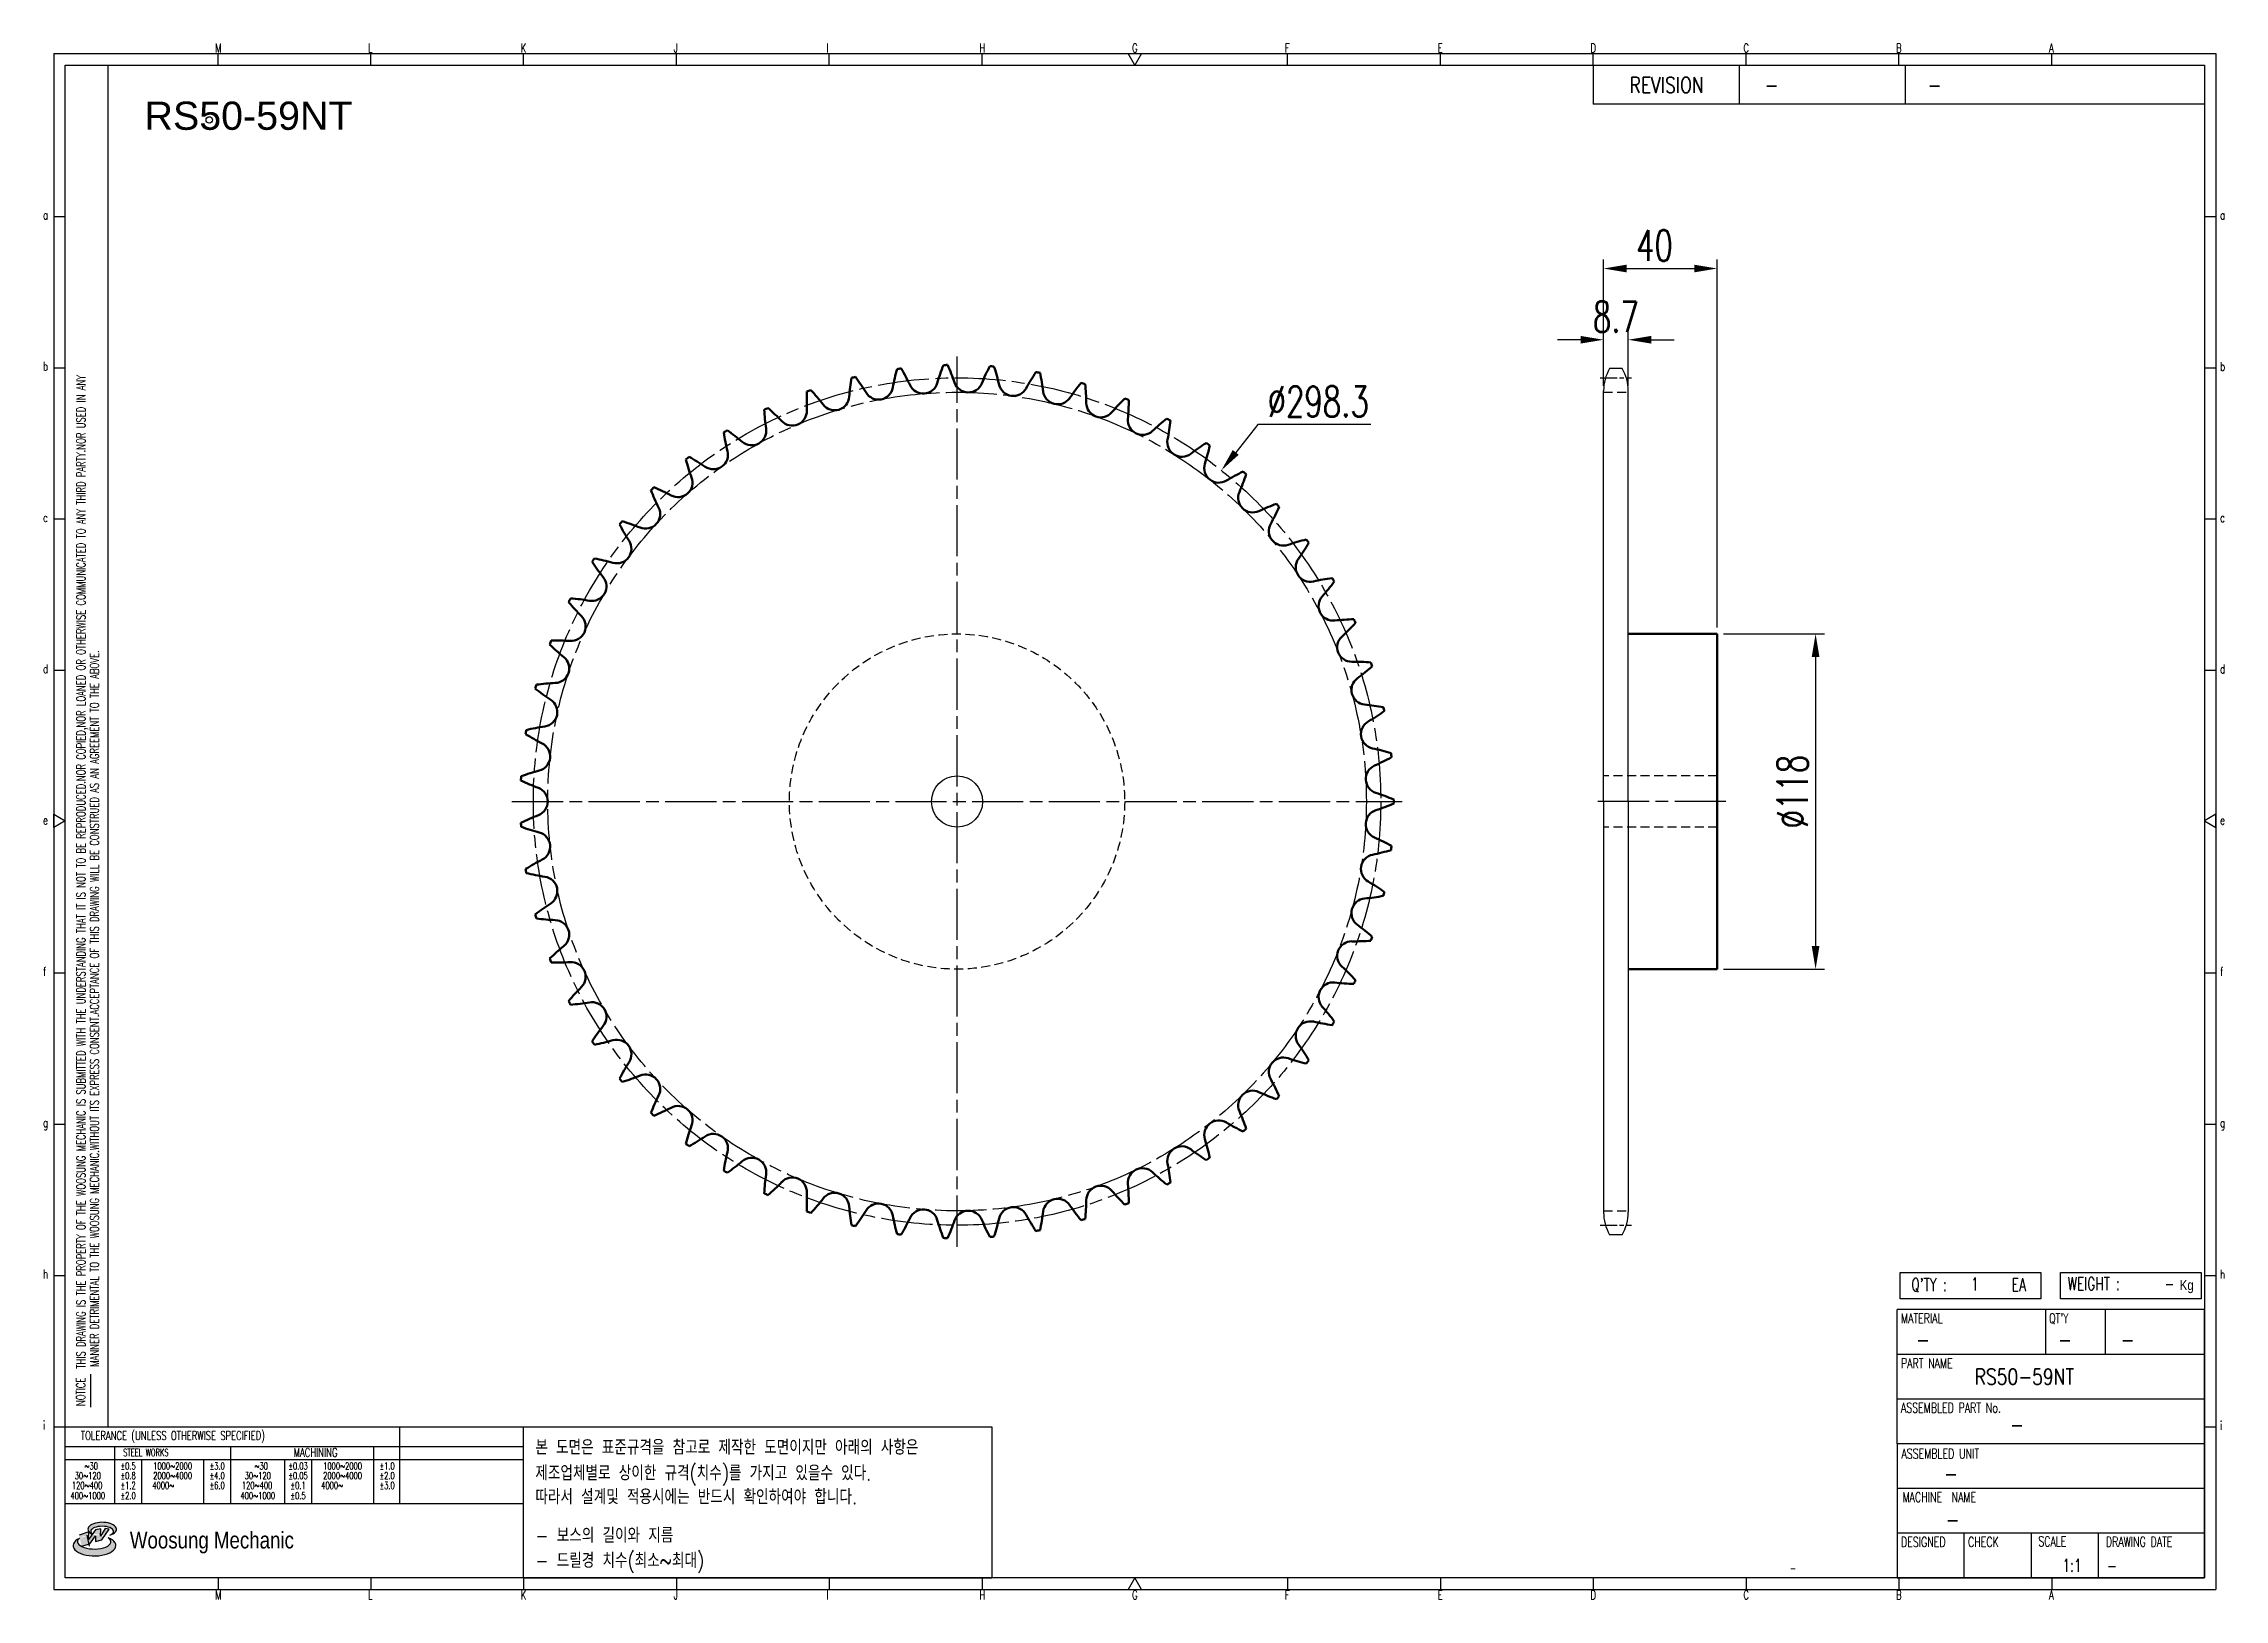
# Model space of a CAD drawing. Header units: millimetres. Extents: x 8306 to 9073, y 4748 to 5296.
import ezdxf
from ezdxf.enums import TextEntityAlignment as Align

# ---------------------------------------------------------------- set-up
doc = ezdxf.new("R2010")
doc.units = ezdxf.units.MM
for name, pattern in [('AM_ISO08W050', [18, 12, -1.5, 3, -1.5]), ('AM_ISO08W050x2', [9, 6, -0.75, 1.5, -0.75]), ('HIDDEN', [9.525, 6.35, -3.175])]:
    doc.linetypes.add(name, pattern=pattern)
for name, color, linetype, lineweight in [('20', 7, 'Continuous', 50), ('22', 30, 'AM_ISO08W050', 25), ('23', 40, 'AM_ISO08W050', 25), ('VIS', 7, 'Continuous', 50)]:
    doc.layers.add(name, color=color, linetype=linetype, lineweight=lineweight)
for name, color, linetype in [('HL', 2, 'HIDDEN'), ('S-DIM', 7, 'Continuous'), ('TITLE', 7, 'Continuous'), ('도면레이아웃', 7, 'Continuous')]:
    doc.layers.add(name, color=color, linetype=linetype)
doc.styles.add('HAN', font='ROMANS.shx', dxfattribs={"width": 0.7, "bigfont": 'whgtxt.shx'})
doc.styles.add('HKD_ST2', font='romans.shx', dxfattribs={"width": 0.7, "height": 4, "bigfont": '@extfont2.shx'})
doc.styles.add('HSG', font='SIMPLEX.shx', dxfattribs={"width": 0.7, "bigfont": 'HSG.shx'})
doc.styles.add('ROMANS', font='romans.shx', dxfattribs={"width": 0.7, "bigfont": 'whgtxt.shx'})
doc.styles.add('SLDTEXTSTYLE4', font='arial.ttf', dxfattribs={"width": 0.8})
doc.styles.get("Standard").update_dxf_attribs({"font": 'arial.ttf'})
doc.dimstyles.new('APP23', dxfattribs={"dimscale": 4.5, "dimtxt": 2.4, "dimasz": 1.8, "dimexe": 0.7, "dimexo": 0.5, "dimgap": 0.6, "dimtad": 1, "dimtoh": 1, "dimdec": 1, "dimrnd": 0.01, "dimzin": 9, "dimdsep": 46, "dimtxsty": 'HSG', "dimcen": 0, "dimclrd": 1, "dimclre": 1, "dimclrt": 256, "dimazin": 2, "dimtp": 1, "dimtm": 1, "dimtfac": 0.5, "dimtdec": 1, "dimtix": 1, "dimtofl": 0, "dimtmove": 0, "dimatfit": 3, "dimfxl": 0, "dimtvp": 1, "dimtolj": 2, "dimlwd": -1, "dimlwe": -1, "dimarcsym": 0})

# ---------------------------------------------------------------- blocks, each defined once
blk = doc.blocks.new('SUYWSHJH')
at = {"layer": '도면레이아웃'}
h = blk.add_hatch(color=10, dxfattribs=at)
h.paths.add_polyline_path([(1.544, 35.177), (1.554, 34.966), (1.779, 35.034), (2.054, 35.422), (1.908, 35.446), (1.728, 35.167), (1.741, 35.439), (1.547, 35.405), (1.292, 35.041), (1.295, 35.33), (0.943, 35.208), (1.03, 34.8), (1.336, 34.885)])
edge = h.paths.add_edge_path()
edge.add_ellipse((1.795, 35.421), major_axis=(-0.53, 0), ratio=0.487785, start_angle=122.36065, end_angle=403.39574)
edge.add_line((1.411, 35.244), (1.419, 35.261))
edge.add_ellipse((1.798, 35.344), major_axis=(-0.423, 0), ratio=0.444396, start_angle=131.58977, end_angle=386.19408, ccw=False)
edge = h.paths.add_edge_path()
edge.add_ellipse((1.512, 34.815), major_axis=(-0.793, 0), ratio=0.480113, start_angle=314.67633, end_angle=590.85213)
edge.add_ellipse((1.501, 34.958), major_axis=(-0.62, 0), ratio=0.43311, start_angle=331.7024, end_angle=574.42495, ccw=False)
for p, q in [((0, 90.118), (80.15, 90.118)), ((0, 90.118), (0, 33.191)), ((6.089, 89.693), (6.089, 90.118)), ((11.753, 89.693), (11.753, 90.118)), ((17.418, 89.693), (17.418, 90.118)), ((23.082, 89.693), (23.082, 90.118)), ((28.746, 89.693), (28.746, 90.118)), ((34.411, 89.693), (34.411, 90.118)), ((45.739, 89.693), (45.739, 90.118)), ((51.404, 89.693), (51.404, 90.118)), ((57.068, 89.693), (57.068, 90.118)), ((62.732, 89.693), (62.732, 90.118)), ((68.397, 89.693), (68.397, 90.118)), ((74.061, 89.693), (74.061, 90.118)), ((80.15, 90.118), (80.15, 33.191)), ((0, 84.085), (0.425, 84.085)), ((79.725, 84.085), (80.15, 84.085)), ((0, 78.478), (0.425, 78.478)), ((79.725, 78.478), (80.15, 78.478)), ((0, 72.87), (0.425, 72.87)), ((79.725, 72.87), (80.15, 72.87)), ((0, 67.262), (0.425, 67.262)), ((79.725, 67.262), (80.15, 67.262)), ((0, 56.047), (0.425, 56.047)), ((79.725, 56.047), (80.15, 56.047)), ((0, 50.439), (0.425, 50.439)), ((79.725, 50.439), (80.15, 50.439)), ((0, 44.832), (0.425, 44.832)), ((79.725, 44.832), (80.15, 44.832)), ((1.377, 39.947), (1.377, 41.174)), ((0, 39.224), (0.425, 39.224)), ((79.725, 39.224), (80.15, 39.224)), ((0, 33.191), (80.15, 33.191)), ((6.089, 33.616), (6.089, 33.191)), ((11.753, 33.616), (11.753, 33.191)), ((17.418, 33.616), (17.418, 33.191)), ((23.082, 33.616), (23.082, 33.191)), ((28.746, 33.616), (28.746, 33.191)), ((34.411, 33.616), (34.411, 33.191)), ((45.739, 33.616), (45.739, 33.191)), ((51.404, 33.616), (51.404, 33.191)), ((57.068, 33.616), (57.068, 33.191)), ((62.732, 33.616), (62.732, 33.191)), ((68.397, 33.616), (68.397, 33.191)), ((74.061, 33.616), (74.061, 33.191))]:
    blk.add_line(p, q)
at = {"color": 2}
for p, q in [((2.017, 39.224), (2.017, 89.693)), ((0.425, 39.224), (17.418, 39.224)), ((12.816, 39.224), (12.816, 36.382)), ((17.418, 33.616), (17.418, 39.224)), ((0.425, 38.487), (17.418, 38.487)), ((0.425, 38.012), (17.418, 38.012)), ((2.257, 38.487), (2.257, 36.382)), ((3.257, 38.012), (3.257, 36.382)), ((5.557, 38.012), (5.557, 36.382)), ((6.557, 38.5), (6.557, 36.382)), ((8.557, 38.012), (8.557, 36.382)), ((9.557, 38.026), (9.557, 36.382)), ((11.857, 38.487), (11.857, 36.382)), ((0.425, 36.382), (17.418, 36.382))]:
    blk.add_line(p, q, dxfattribs=at)
at = {"color": 6, "ltscale": 0.5}
for p, q in [((57.068, 89.693), (57.068, 88.246)), ((62.47, 89.693), (62.47, 88.246)), ((68.635, 89.693), (68.635, 88.246)), ((79.725, 88.246), (57.068, 88.246)), ((68.336, 38.59), (68.336, 43.563)), ((79.725, 43.563), (68.336, 43.563)), ((73.827, 43.563), (73.827, 41.905)), ((76.037, 43.563), (76.037, 41.905)), ((79.725, 38.59), (79.725, 43.563)), ((79.725, 41.905), (68.336, 41.905)), ((79.725, 40.248), (68.336, 40.248)), ((68.336, 38.59), (68.336, 33.616)), ((79.725, 38.59), (68.336, 38.59)), ((79.725, 33.616), (79.725, 38.59)), ((79.725, 36.932), (68.336, 36.932)), ((79.725, 35.274), (68.336, 35.274)), ((70.822, 33.616), (70.822, 35.274)), ((73.309, 33.616), (73.309, 35.274)), ((75.796, 33.616), (75.796, 35.274)), ((68.336, 33.616), (79.725, 33.616))]:
    blk.add_line(p, q, dxfattribs=at)
for points in [[(40.075, 89.693), (39.83, 90.118), (40.32, 90.118)], [(0.425, 89.693), (79.725, 89.693), (79.725, 33.616), (0.425, 33.616)], [(0.425, 61.679), (0, 61.433), (0, 61.924)], [(79.725, 61.679), (80.15, 61.433), (80.15, 61.924)], [(40.075, 33.616), (39.83, 33.191), (40.32, 33.191)]]:
    blk.add_lwpolyline(points, close=True)
at = {"layer": 'TITLE', "color": 20}
for p, q in [((68.449, 43.961), (68.449, 44.936)), ((68.449, 44.936), (73.654, 44.936)), ((73.654, 44.936), (73.654, 43.961)), ((74.39, 43.961), (74.39, 44.936)), ((74.39, 44.936), (79.595, 44.936)), ((79.595, 44.936), (79.595, 43.961)), ((73.654, 43.961), (68.449, 43.961)), ((79.595, 43.961), (74.39, 43.961))]:
    blk.add_line(p, q, dxfattribs=at)
at = {"layer": '도면레이아웃'}
for p, q in [((1.295, 35.33), (0.943, 35.208)), ((1.03, 34.8), (1.336, 34.885)), ((1.224, 35.208), (1.311, 34.8)), ((1.224, 35.208), (1.224, 35.208)), ((1.547, 35.405), (1.292, 35.041)), ((1.292, 35.041), (1.295, 35.33)), ((1.336, 34.885), (1.544, 35.177)), ((1.419, 35.261), (1.411, 35.244)), ((1.544, 35.177), (1.554, 34.966)), ((1.741, 35.439), (1.547, 35.405)), ((1.554, 34.966), (1.779, 35.034)), ((1.908, 35.446), (1.728, 35.167)), ((1.728, 35.167), (1.741, 35.439)), ((1.779, 35.034), (2.054, 35.422)), ((2.054, 35.422), (1.908, 35.446))]:
    blk.add_line(p, q, dxfattribs=at)
for centre, major_axis, ratio, start_param, end_param in [((1.795, 35.421), (-0.53, 0), 0.487785, 2.135596, 7.040584), ((1.512, 34.815), (-0.793, 0), 0.480113, 5.492138, 10.312315), ((1.501, 34.958), (-0.62, 0), 0.43311, 5.789299, 10.025607), ((1.798, 35.344), (-0.423, 0), 0.444396, 2.296675, 6.740358)]:
    blk.add_ellipse(centre, major_axis=major_axis, ratio=ratio, start_param=start_param, end_param=end_param, dxfattribs=at)
at = {"color": 4, "style": 'HKD_ST2', "width": 0.7}
for s, p in [('M', (5.988, 90.164)), ('L', (11.652, 90.164)), ('K', (17.316, 90.164)), ('J', (22.981, 90.164)), ('I', (28.645, 90.164)), ('H', (34.309, 90.164)), ('G', (39.974, 90.164)), ('F', (45.638, 90.164)), ('E', (51.302, 90.164)), ('D', (56.967, 90.164)), ('C', (62.631, 90.164)), ('B', (68.295, 90.164)), ('A', (73.96, 90.164)), ('a', (-0.395, 83.976)), ('a', (80.305, 83.97)), ('b', (-0.395, 78.368)), ('b', (80.305, 78.362)), ('c', (-0.395, 72.76)), ('c', (80.305, 72.754)), ('d', (-0.395, 67.153)), ('d', (80.305, 67.147)), ('e', (-0.395, 61.545)), ('e', (80.305, 61.539)), ('f', (-0.395, 55.937)), ('f', (80.305, 55.931)), ('g', (-0.395, 50.33)), ('g', (80.305, 50.324)), ('h', (-0.395, 44.722)), ('h', (80.305, 44.716)), ('i', (-0.395, 39.114)), ('i', (80.305, 39.108)), ('M', (5.988, 32.824)), ('L', (11.652, 32.824)), ('K', (17.316, 32.824)), ('J', (22.981, 32.824)), ('I', (28.645, 32.824)), ('H', (34.309, 32.824)), ('G', (39.974, 32.824)), ('F', (45.638, 32.824)), ('E', (51.302, 32.824)), ('D', (56.967, 32.824)), ('C', (62.631, 32.824)), ('B', (68.295, 32.824)), ('A', (73.96, 32.824))]:
    blk.add_text(s, height=0.326, dxfattribs=at).set_placement(p)
for s, height, style, width, p in [('REVISION', 0.5806, 'HAN', 0.8, (58.415, 88.664)), ('-', 0.581, 'HAN', 0.8, (63.426, 88.664)), ('-', 0.581, 'HAN', 0.8, (69.468, 88.664)), ("Q'TY : ", 0.4746, 'HKD_ST2', 0.7, (68.857, 44.253)), ('1', 0.475, 'HKD_ST2', 0.7, (71.071, 44.275)), ('EA', 0.4746, 'HKD_ST2', 0.7, (72.578, 44.253)), ('WEIGHT : ', 0.4746, 'HKD_ST2', 0.7, (74.65, 44.286)), ('-', 0.581, 'HAN', 0.8, (69.029, 42.157)), ('-', 0.581, 'HAN', 0.8, (74.289, 42.157)), ('-', 0.581, 'HAN', 0.8, (76.623, 42.157)), ('-', 0.581, 'HAN', 0.8, (72.515, 39.013)), ('-', 0.581, 'HAN', 0.8, (70.067, 37.189)), ('-', 0.581, 'HAN', 0.8, (70.126, 35.48)), ('1:1', 0.4746, 'HKD_ST2', 0.7, (74.458, 33.848)), ('-', 0.475, 'HKD_ST2', 0.7, (76.112, 33.837))]:
    blk.add_text(s, height=height, dxfattribs=dict(style=style, width=width)).set_placement(p)
at = {"color": 6, "style": 'HKD_ST2', "width": 0.7}
for s, p in [(' THIS DRAWING IS THE PROPERTY OF THE WOOSUNG MECHANIC IS SUBMITTED WITH THE UNDERSTANDING THAT IT IS NOT TO BE REPRODUCED.NOR COPIED,NOR LOANED OR OTHERWISE COMMUNICATED TO ANY THIRD PARTY.NOR USED IN ANY', (1.173, 41.217)), ('MANNER DETRIMENTAL TO THE WOOSUNG MECHANIC.WITHOUT ITS EXPRESS CONSENT.ACCEPTANCE OF THIS DRAWING WILL BE CONSTRUED AS AN AGREEMENT TO THE ABOVE.', (1.672, 41.447))]:
    blk.add_text(s, height=0.326266, rotation=90, dxfattribs=at).set_placement(p)
at = {"style": 'HKD_ST2', "width": 0.7}
blk.add_text('-', height=0.475, dxfattribs=at).set_placement((78.613, 44.286), align=Align.RIGHT)
at = {"color": 4, "style": 'HKD_ST2', "width": 0.7}
for s, height, p in [('MATERIAL', 0.3651, (68.474, 43.425)), ("QT'Y", 0.3651, (73.965, 43.425)), ('PART NAME', 0.3651, (68.474, 41.756)), ('ASSEMBLED PART No.', 0.36511, (68.474, 40.109)), ('ASSEMBLED UNIT', 0.36511, (68.49, 38.408)), ('MACHINE  NAME', 0.36511, (68.532, 36.794)), ('DESIGNED', 0.3651, (68.474, 35.136)), ('CHECK', 0.3651, (70.961, 35.136)), ('SCALE', 0.3651, (73.566, 35.153)), ('DRAWING DATE', 0.36511, (76.071, 35.141))]:
    blk.add_text(s, height=height, dxfattribs=at).set_placement(p, align=Align.TOP_LEFT)
at = {"style": 'HKD_ST2', "width": 0.7}
blk.add_text('NOTICE', height=0.3263, rotation=90, dxfattribs=at).set_placement((1.163, 39.988))
for s, height, style, width, p in [('TOLERANCE (UNLESS OTHERWISE SPECIFIED)', 0.32627, 'HKD_ST2', 0.7, (4.417, 38.896)), ('-', 0.326, 'ROMANS', 0.65, (64.469, 33.975))]:
    blk.add_text(s, height=height, dxfattribs=dict(style=style, width=width)).set_placement(p, align=Align.MIDDLE_CENTER)
at = {"color": 4, "style": 'HKD_ST2', "width": 0.7}
for s, height, p in [('STEEL WORKS', 0.26101, (3.416, 38.268)), ('MACHINING', 0.3263, (9.707, 38.27)), ('%%P0.5', 0.261, (2.757, 37.762)), ('%%P0.8', 0.261, (2.757, 37.411)), ('%%P3.0', 0.261, (6.057, 37.762)), ('%%P4.0', 0.261, (6.057, 37.411)), ('%%P0.03', 0.261, (9.057, 37.762)), ('%%P0.05', 0.261, (9.057, 37.411)), ('%%P1.0', 0.261, (12.357, 37.762)), ('%%P2.0', 0.261, (12.357, 37.411)), ('%%P1.2', 0.261, (2.757, 37.045)), ('%%P2.0', 0.261, (2.757, 36.67)), ('%%P6.0', 0.261, (6.057, 37.045)), ('%%P0.1', 0.261, (9.057, 37.045)), ('%%P0.5', 0.261, (9.057, 36.67)), ('%%P3.0', 0.261, (12.357, 37.045))]:
    blk.add_text(s, height=height, dxfattribs=at).set_placement(p, align=Align.MIDDLE)
for s, height, p in [('30%%126120', 0.261, (1.263, 37.411)), ('%%12630', 0.261, (1.389, 37.762)), ('2000%%1264000', 0.26101, (4.407, 37.411)), ('1000%%1262000', 0.26101, (4.407, 37.762)), ('30%%126120', 0.261, (7.563, 37.411)), ('%%12630', 0.261, (7.689, 37.762)), ('2000%%1264000', 0.26101, (10.707, 37.411)), ('1000%%1262000', 0.26101, (10.707, 37.762)), ('400%%1261000', 0.26101, (1.263, 36.67)), ('120%%126400', 0.26101, (1.237, 37.045)), ('4000%%126', 0.261, (4.061, 37.045)), ('400%%1261000', 0.26101, (7.563, 36.67)), ('120%%126400', 0.26101, (7.537, 37.045)), ('4000%%126', 0.261, (10.321, 37.045))]:
    blk.add_text(s, height=height, dxfattribs=at).set_placement(p, align=Align.MIDDLE_CENTER)
at = {"color": 1, "style": 'SLDTEXTSTYLE4', "width": 0.8}
blk.add_text('Woosung Mechanic', height=0.61957, dxfattribs=at).set_placement((2.822, 34.711))
at = {"layer": 'TITLE', "width": 0.8}
blk.add_text('Kg', height=0.3789, dxfattribs=at).set_placement((78.807, 44.286))
blk = doc.blocks.new('*D535')
at = {"layer": 'Defpoints', "color": 0, "transparency": 16777216}
for p in [(8720.42, 5145.64), (8534.36, 4912.51)]:
    blk.add_point(p, dxfattribs=at)
at = {"layer": 'S-DIM', "color": 1, "transparency": 16777216}
for p, q in [((8733.27, 5161.75), (8725.47, 5151.97)), ((8773.05, 5161.75), (8733.27, 5161.75))]:
    blk.add_line(p, q, dxfattribs=at)
blk.add_solid([(8724.42, 5152.82), (8726.53, 5151.13), (8720.42, 5145.64)], dxfattribs=at)
at = {"layer": 'S-DIM', "transparency": 16777216, "insert": (8754.51, 5169.85), "char_height": 10.8, "attachment_point": 5, "style": 'HSG'}
blk.add_mtext('\\A2;∅298.3', dxfattribs=at)
blk = doc.blocks.new('*D536')
at = {"layer": 'Defpoints', "color": 0, "transparency": 16777216}
for p in [(8863.65, 5191.61), (8854.95, 5173.59), (8863.65, 5173.13)]:
    blk.add_point(p, dxfattribs=at)
at = {"layer": 'S-DIM', "color": 1, "transparency": 16777216}
for p, q in [((8846.85, 5191.61), (8838.75, 5191.61)), ((8854.95, 5175.84), (8854.95, 5194.76)), ((8863.65, 5175.38), (8863.65, 5194.76)), ((8871.75, 5191.61), (8879.85, 5191.61))]:
    blk.add_line(p, q, dxfattribs=at)
for points in [[(8846.85, 5192.96), (8846.85, 5190.26), (8854.95, 5191.61)], [(8871.75, 5192.96), (8871.75, 5190.26), (8863.65, 5191.61)]]:
    blk.add_solid(points, dxfattribs=at)
at = {"layer": 'S-DIM', "transparency": 16777216, "insert": (8859.3, 5199.71), "char_height": 10.8, "attachment_point": 5, "style": 'HSG'}
blk.add_mtext('\\A2;8.7', dxfattribs=at)
blk = doc.blocks.new('*D537')
at = {"layer": 'Defpoints', "color": 0, "transparency": 16777216}
for p in [(8894.95, 5216.68), (8854.95, 5173.13), (8894.95, 5088.08)]:
    blk.add_point(p, dxfattribs=at)
at = {"layer": 'S-DIM', "color": 1, "transparency": 16777216}
for p, q in [((8854.95, 5175.38), (8854.95, 5219.83)), ((8894.95, 5090.33), (8894.95, 5219.83)), ((8863.05, 5216.68), (8886.85, 5216.68))]:
    blk.add_line(p, q, dxfattribs=at)
for points in [[(8863.05, 5218.03), (8863.05, 5215.33), (8854.95, 5216.68)], [(8886.85, 5218.03), (8886.85, 5215.33), (8894.95, 5216.68)]]:
    blk.add_solid(points, dxfattribs=at)
at = {"layer": 'S-DIM', "transparency": 16777216, "insert": (8872.86, 5224.78), "char_height": 10.8, "attachment_point": 5, "style": 'HSG'}
blk.add_mtext('\\A2;40', dxfattribs=at)
blk = doc.blocks.new('*D538')
at = {"layer": 'Defpoints', "color": 0, "transparency": 16777216}
for p in [(8894.95, 5088.08), (8894.95, 4970.08), (8929.57, 4970.08)]:
    blk.add_point(p, dxfattribs=at)
at = {"layer": 'S-DIM', "color": 1, "transparency": 16777216}
for p, q in [((8897.2, 5088.08), (8932.72, 5088.08)), ((8929.57, 5079.98), (8929.57, 4978.18)), ((8897.2, 4970.08), (8932.72, 4970.08))]:
    blk.add_line(p, q, dxfattribs=at)
for points in [[(8928.22, 5079.98), (8930.92, 5079.98), (8929.57, 5088.08)], [(8928.22, 4978.18), (8930.92, 4978.18), (8929.57, 4970.08)]]:
    blk.add_solid(points, dxfattribs=at)
at = {"layer": 'S-DIM', "transparency": 16777216, "insert": (8921.47, 5032.59), "char_height": 10.8, "attachment_point": 5, "rotation": 90, "style": 'HSG'}
blk.add_mtext('\\A2;%%c118', dxfattribs=at)

msp = doc.modelspace()

# ---------------------------------------------------------------- linework, layer by layer
for p, q in [((8861.52, 5181.52), (8857.07, 5181.52)), ((8854.95, 5029.08), (8854.95, 5173.59)), ((8863.65, 5029.08), (8863.65, 5173.59)), ((8854.95, 5029.08), (8854.95, 4884.56)), ((8863.65, 5029.08), (8863.65, 4884.56)), ((8861.52, 4876.63), (8857.07, 4876.63))]:
    msp.add_line(p, q)
at = {"color": 4}
msp.add_lwpolyline([(8474.83, 4809.04), (8639.67, 4809.04), (8639.67, 4755.79), (8474.83, 4755.79)], close=True, dxfattribs=at)
for centre, radius in [((8364.19, 5268.96), 1.15), ((8627.39, 5029.08), 9)]:
    msp.add_circle(centre, radius)
for centre, start, end in [((8870.82, 5173.59), 150, 180), ((8847.77, 5173.59), 0, 30), ((8870.82, 4884.56), 180, 210), ((8847.77, 4884.56), 330, 0)]:
    msp.add_arc(centre, 15.87, start, end)
at = {"layer": '20'}
for centre, radius, start, end in [((8678.02, 5161.76), 74.37, 164.76281, 169.91525), ((8627.39, 5029.08), 153.69, 97.35334, 97.9009), ((8543.63, 5143.76), 74.37, 25.33898, 30.49143), ((8691.84, 5155.63), 74.37, 158.66111, 163.81356), ((8627.39, 5029.08), 153.69, 91.25164, 91.79921), ((8556.3, 5152.02), 74.37, 19.23729, 24.38974), ((8704.92, 5148.06), 74.37, 152.55942, 157.71186), ((8627.39, 5029.08), 153.69, 85.14995, 85.69751), ((8569.77, 5158.88), 74.37, 13.13559, 18.28804), ((8627.39, 5029.08), 153.69, 109.55672, 110.10429), ((8521.28, 5123.47), 74.37, 37.54237, 42.69482), ((8663.63, 5166.39), 74.37, 170.8645, 176.01695), ((8627.39, 5029.08), 153.69, 103.45503, 104.0026), ((8531.92, 5134.21), 74.37, 31.44068, 36.59313), ((8599.75, 5175.68), 5.13, 211.44068, 349.91525), ((8615.49, 5177.79), 5.13, 205.33898, 343.81356), ((8631.36, 5178.21), 5.13, 199.23729, 337.71186), ((8647.19, 5176.95), 5.13, 193.13559, 331.61017), ((8717.13, 5139.14), 74.37, 146.45772, 151.61017), ((8627.39, 5029.08), 153.69, 79.04825, 79.59582), ((8583.89, 5164.27), 74.37, 7.0339, 12.18635), ((8728.32, 5128.98), 74.37, 140.35603, 145.50847), ((8627.39, 5029.08), 153.69, 72.94656, 73.49412), ((8598.51, 5168.12), 74.37, 0.9322, 6.08465), ((8627.39, 5029.08), 153.69, 115.65842, 116.20599), ((8633.78, 5170.95), 74.37, 183.06789, 188.22034), ((8511.85, 5111.66), 74.37, 43.64407, 48.79652), ((8569.38, 5166.53), 5.13, 223.64407, 2.11864), ((8648.83, 5169.46), 74.37, 176.9662, 182.11864), ((8584.32, 5171.91), 5.13, 217.54237, 356.01695), ((8662.8, 5174), 5.13, 187.0339, 325.50847), ((8678, 5169.42), 5.13, 180.9322, 319.40678), ((8738.37, 5117.69), 74.37, 134.25433, 139.40678), ((8627.39, 5029.08), 153.69, 66.84486, 67.39243), ((8613.45, 5170.41), 74.37, 354.83051, 359.98296), ((8627.39, 5029.08), 153.69, 121.76011, 122.30768), ((8618.67, 5170.82), 74.37, 189.16959, 194.32203), ((8503.73, 5098.91), 74.37, 49.74576, 54.89821), ((8555.1, 5159.58), 5.13, 229.74576, 8.22034), ((8692.63, 5163.24), 5.13, 174.83051, 313.30508), ((8747.16, 5105.39), 74.37, 128.15264, 133.30508), ((8627.39, 5029.08), 153.69, 60.74317, 61.29073), ((8628.55, 5171.09), 74.37, 348.72881, 353.88126), ((8541.64, 5151.16), 5.13, 235.84746, 14.32203), ((8706.52, 5155.55), 5.13, 168.72881, 307.20339), ((8754.59, 5092.23), 74.37, 122.05094, 127.20339), ((8643.64, 5170.16), 74.37, 342.62712, 347.77957), ((8627.39, 5029.08), 153.69, 54.64147, 55.18904), ((8529.15, 5141.35), 5.13, 241.94915, 20.42373), ((8627.39, 5029.08), 153.69, 127.86181, 128.40938), ((8603.65, 5169.09), 74.37, 195.27128, 200.42373), ((8497, 5085.37), 74.37, 55.84746, 60.99991), ((8719.52, 5146.42), 5.13, 162.62712, 301.10169), ((8760.59, 5078.35), 74.37, 115.94925, 121.10169), ((8658.55, 5167.63), 74.37, 336.52542, 341.67787), ((8627.39, 5029.08), 153.69, 48.53978, 49.08734), ((8627.39, 5029.08), 153.69, 133.9635, 134.51107), ((8588.9, 5165.78), 74.37, 201.37298, 206.52542), ((8491.76, 5071.19), 74.37, 61.94915, 67.1016), ((8731.47, 5135.96), 5.13, 156.52542, 295), ((8627.39, 5029.08), 153.69, 140.0652, 140.61277), ((8488.05, 5056.53), 74.37, 68.05085, 73.2033), ((8517.77, 5130.27), 5.13, 248.05085, 26.52542), ((8765.07, 5063.91), 74.37, 109.84755, 115), ((8673.1, 5163.54), 74.37, 330.42373, 335.57618), ((8627.39, 5029.08), 153.69, 42.43808, 42.98565), ((8507.63, 5118.05), 5.13, 254.15254, 32.62712), ((8574.59, 5160.91), 74.37, 207.47467, 212.62712), ((8742.24, 5124.29), 5.13, 150.42373, 288.89831), ((8767.99, 5049.08), 74.37, 103.74586, 108.89831), ((8687.13, 5157.92), 74.37, 324.32203, 329.47448), ((8627.39, 5029.08), 153.69, 36.33639, 36.88395), ((8627.39, 5029.08), 153.69, 146.16689, 146.71446), ((8560.88, 5154.55), 74.37, 213.57637, 218.72881), ((8485.92, 5041.57), 74.37, 74.15254, 79.30499), ((8751.71, 5111.55), 5.13, 144.32203, 282.79661), ((8498.85, 5104.81), 5.13, 260.25424, 38.72881), ((8769.32, 5034.02), 74.37, 97.64416, 102.79661), ((8700.49, 5150.84), 74.37, 318.22034, 323.37279), ((8627.39, 5029.08), 153.69, 30.23469, 30.78226), ((8627.39, 5029.08), 153.69, 152.26859, 152.81616), ((8547.91, 5146.77), 74.37, 219.67806, 224.83051), ((8485.4, 5026.46), 74.37, 80.25424, 85.40668), ((8759.77, 5097.87), 5.13, 138.22034, 276.69492), ((8491.53, 5090.72), 5.13, 266.35593, 44.83051), ((8769.04, 5018.91), 74.37, 91.54247, 96.69492), ((8713.02, 5142.38), 74.37, 312.11864, 317.27109), ((8627.39, 5029.08), 153.69, 24.133, 24.68056), ((8627.39, 5029.08), 153.69, 158.37028, 158.91785), ((8535.85, 5137.66), 74.37, 225.77976, 230.9322), ((8486.48, 5011.38), 74.37, 86.35593, 91.50838), ((8766.34, 5083.4), 5.13, 132.11864, 270.59322), ((8485.75, 5075.93), 5.13, 272.45763, 50.9322), ((8767.16, 5003.91), 74.37, 85.44077, 90.59322), ((8724.57, 5132.63), 74.37, 306.01695, 311.1694), ((8627.39, 5029.08), 153.69, 18.0313, 18.57887), ((8627.39, 5029.08), 153.69, 164.47198, 165.01955), ((8524.83, 5127.31), 74.37, 231.88145, 237.0339), ((8489.16, 4996.5), 74.37, 92.45763, 97.61007), ((8771.32, 5068.33), 5.13, 126.01695, 264.49153), ((8481.57, 5060.61), 5.13, 278.55932, 57.0339), ((8763.69, 4989.19), 74.37, 79.33908, 84.49153), ((8735.03, 5121.72), 74.37, 299.91525, 305.0677), ((8627.39, 5029.08), 153.69, 11.92961, 12.47717), ((8627.39, 5029.08), 153.69, 170.57367, 171.12124), ((8514.97, 5115.86), 74.37, 237.98315, 243.13559), ((8493.4, 4981.99), 74.37, 98.55932, 103.71177), ((8774.68, 5052.81), 5.13, 119.91525, 258.38983), ((8479.05, 5044.93), 5.13, 284.66102, 63.13559), ((8758.68, 4974.93), 74.37, 73.23738, 78.38983), ((8744.27, 5109.75), 74.37, 293.81356, 298.96601), ((8627.39, 5029.08), 153.69, 5.82791, 6.37548), ((8627.39, 5029.08), 153.69, 176.67537, 177.22294), ((8506.38, 5103.41), 74.37, 244.08484, 249.23729), ((8499.17, 4968.02), 74.37, 104.66102, 109.81346), ((8776.37, 5037.02), 5.13, 113.81356, 252.28814), ((8478.2, 5029.08), 5.13, 290.76271, 69.23729), ((8752.18, 4961.28), 74.37, 67.13569, 72.28814), ((8752.18, 5096.87), 74.37, 287.71186, 292.86431), ((8627.39, 5029.08), 153.69, 359.72622, 0.27378), ((8506.38, 4954.74), 74.37, 110.76271, 115.91516), ((8627.39, 5029.08), 153.69, 182.77706, 183.32463), ((8499.17, 5090.13), 74.37, 250.18654, 255.33898), ((8776.37, 5021.14), 5.13, 107.71186, 246.18644), ((8479.05, 5013.22), 5.13, 296.86441, 75.33898), ((8744.27, 4948.4), 74.37, 61.03399, 66.18644), ((8627.39, 5029.08), 153.69, 353.62452, 354.17209), ((8514.97, 4942.3), 74.37, 116.86441, 122.01685), ((8627.39, 5029.08), 153.69, 188.87876, 189.42633), ((8774.68, 5005.34), 5.13, 101.61017, 240.08475), ((8758.68, 5083.22), 74.37, 281.61017, 286.76262), ((8493.4, 5076.16), 74.37, 256.28823, 261.44068), ((8481.57, 4997.54), 5.13, 302.9661, 81.44068), ((8735.03, 4936.44), 74.37, 54.9323, 60.08475), ((8627.39, 5029.08), 153.69, 347.52283, 348.07039), ((8524.83, 4930.84), 74.37, 122.9661, 128.11855), ((8627.39, 5029.08), 153.69, 194.98045, 195.52802), ((8771.32, 4989.82), 5.13, 95.50847, 233.98305), ((8763.69, 5068.96), 74.37, 275.50847, 280.66092), ((8489.16, 5061.65), 74.37, 262.38993, 267.54237), ((8485.75, 4982.22), 5.13, 309.0678, 87.54237), ((8724.57, 4925.52), 74.37, 48.8306, 53.98305), ((8535.85, 4920.49), 74.37, 129.0678, 134.22024), ((8766.34, 4974.75), 5.13, 89.40678, 227.88136), ((8767.16, 5054.24), 74.37, 269.40678, 274.55923), ((8627.39, 5029.08), 153.69, 341.42113, 341.9687), ((8627.39, 5029.08), 153.69, 201.08215, 201.62972), ((8486.48, 5046.77), 74.37, 268.49162, 273.64407), ((8491.53, 4967.43), 5.13, 315.16949, 93.64407), ((8713.02, 4915.78), 74.37, 42.72891, 47.88136), ((8627.39, 5029.08), 153.69, 335.31944, 335.867), ((8547.91, 4911.38), 74.37, 135.16949, 140.32194), ((8627.39, 5029.08), 153.69, 207.18384, 207.73141), ((8759.77, 4960.29), 5.13, 83.30508, 221.77966), ((8769.04, 5039.24), 74.37, 263.30508, 268.45753), ((8485.4, 5031.69), 74.37, 274.59332, 279.74576), ((8498.85, 4953.34), 5.13, 321.27119, 99.74576), ((8751.71, 4946.6), 5.13, 77.20339, 215.67797), ((8769.32, 5024.13), 74.37, 257.20339, 262.35584), ((8700.49, 4907.32), 74.37, 36.62721, 41.77966), ((8627.39, 5029.08), 153.69, 329.21774, 329.76531), ((8560.88, 4903.6), 74.37, 141.27119, 146.42363), ((8627.39, 5029.08), 153.69, 213.28554, 213.83311), ((8485.92, 5016.58), 74.37, 280.69501, 285.84746), ((8507.63, 4940.1), 5.13, 327.37288, 105.84746), ((8687.13, 4900.24), 74.37, 30.52552, 35.67797), ((8574.59, 4897.24), 74.37, 147.37288, 152.52533), ((8742.24, 4933.86), 5.13, 71.10169, 209.57627), ((8767.99, 5009.07), 74.37, 251.10169, 256.25414), ((8627.39, 5029.08), 153.69, 323.11605, 323.66361), ((8627.39, 5029.08), 153.69, 219.38723, 219.9348), ((8488.05, 5001.62), 74.37, 286.7967, 291.94915), ((8517.77, 4927.88), 5.13, 333.47458, 111.94915), ((8673.1, 4894.62), 74.37, 24.42382, 29.57627), ((8588.9, 4892.37), 74.37, 153.47458, 158.62702), ((8491.76, 4986.96), 74.37, 292.8984, 298.05085), ((8529.15, 4916.8), 5.13, 339.57627, 118.05085), ((8731.47, 4922.19), 5.13, 65, 203.47458), ((8765.07, 4994.24), 74.37, 245, 250.15245), ((8627.39, 5029.08), 153.69, 317.01435, 317.56192), ((8627.39, 5029.08), 153.69, 225.48893, 226.0365), ((8603.65, 4889.06), 74.37, 159.57627, 164.72872), ((8719.52, 4911.73), 5.13, 58.89831, 197.37288), ((8760.59, 4979.8), 74.37, 238.89831, 244.05075), ((8658.55, 4890.52), 74.37, 18.32213, 23.47458), ((8627.39, 5029.08), 153.69, 310.91266, 311.46022), ((8627.39, 5029.08), 153.69, 231.59062, 232.13819), ((8497, 4972.78), 74.37, 299.00009, 304.15254), ((8541.64, 4906.99), 5.13, 345.67797, 124.15254), ((8618.67, 4887.33), 74.37, 165.67797, 170.83041), ((8706.52, 4902.6), 5.13, 52.79661, 191.27119), ((8754.59, 4965.92), 74.37, 232.79661, 237.94906), ((8643.64, 4887.99), 74.37, 12.22043, 17.37288), ((8627.39, 5029.08), 153.69, 237.69232, 238.23989), ((8503.73, 4959.24), 74.37, 305.10179, 310.25424), ((8555.1, 4898.57), 5.13, 351.77966, 130.25424), ((8633.78, 4887.2), 74.37, 171.77966, 176.93211), ((8692.63, 4894.91), 5.13, 46.69492, 185.16949), ((8747.16, 4952.76), 74.37, 226.69492, 231.84736), ((8628.55, 4887.06), 74.37, 6.11874, 11.27119), ((8627.39, 5029.08), 153.69, 304.81096, 305.35853), ((8627.39, 5029.08), 153.69, 243.79401, 244.34158), ((8511.85, 4946.5), 74.37, 311.20348, 316.35593), ((8569.38, 4891.63), 5.13, 357.88136, 136.35593), ((8648.83, 4888.69), 74.37, 177.88136, 183.0338), ((8584.32, 4886.24), 5.13, 3.98305, 142.45763), ((8678, 4888.73), 5.13, 40.59322, 179.0678), ((8738.37, 4940.46), 74.37, 220.59322, 225.74567), ((8613.45, 4887.74), 74.37, 0.01704, 5.16949), ((8627.39, 5029.08), 153.69, 298.70927, 299.25683), ((8627.39, 5029.08), 153.69, 249.89571, 250.44328), ((8521.28, 4934.68), 74.37, 317.30518, 322.45763), ((8663.63, 4891.76), 74.37, 183.98305, 189.1355), ((8531.92, 4923.94), 74.37, 323.40687, 328.55932), ((8599.75, 4882.47), 5.13, 10.08475, 148.55932), ((8678.02, 4896.39), 74.37, 190.08475, 195.23719), ((8543.63, 4914.39), 74.37, 329.50857, 334.66102), ((8615.49, 4880.36), 5.13, 16.18644, 154.66102), ((8631.36, 4879.94), 5.13, 22.28814, 160.76271), ((8704.92, 4910.09), 74.37, 202.28814, 207.44058), ((8569.77, 4899.27), 74.37, 341.71196, 346.86441), ((8647.19, 4881.21), 5.13, 28.38983, 166.86441), ((8717.13, 4919.01), 74.37, 208.38983, 213.54228), ((8583.89, 4893.88), 74.37, 347.81365, 352.9661), ((8662.8, 4884.15), 5.13, 34.49153, 172.9661), ((8728.32, 4929.17), 74.37, 214.49153, 219.64397), ((8627.39, 5029.08), 153.69, 286.50588, 287.05344), ((8598.51, 4890.03), 74.37, 353.91535, 359.0678), ((8627.39, 5029.08), 153.69, 292.60757, 293.15514), ((8627.39, 5029.08), 153.69, 255.9974, 256.54497), ((8627.39, 5029.08), 153.69, 262.0991, 262.64666), ((8691.84, 4902.52), 74.37, 196.18644, 201.33889), ((8627.39, 5029.08), 153.69, 268.20079, 268.74836), ((8556.3, 4906.13), 74.37, 335.61026, 340.76271), ((8627.39, 5029.08), 153.69, 274.30249, 274.85005), ((8627.39, 5029.08), 153.69, 280.40418, 280.95175)]:
    msp.add_arc(centre, radius, start, end, dxfattribs=at)
at = {"layer": '22', "linetype": 'AM_ISO08W050x2'}
for p, q in [((8853.77, 5178.21), (8864.83, 5178.21)), ((8853.77, 4879.94), (8864.83, 4879.94))]:
    msp.add_line(p, q, dxfattribs=at)
at = {"layer": '23', "color": 4, "linetype": 'AM_ISO08W050x2', "ltscale": 3}
for p, q in [((8627.39, 4872.39), (8627.39, 5185.77)), ((8470.7, 5029.08), (8784.08, 5029.08)), ((8897.98, 5029.08), (8851.92, 5029.08))]:
    msp.add_line(p, q, dxfattribs=at)
for radius in [149.14, 144.06]:
    msp.add_circle((8627.39, 5029.08), radius, dxfattribs=at)
at = {"layer": 'HL', "ltscale": 0.5}
for p, q in [((8854.95, 5173.13), (8863.65, 5173.13)), ((8894.95, 5038.08), (8854.95, 5038.08)), ((8894.95, 5020.08), (8854.95, 5020.08)), ((8854.95, 4885.02), (8863.65, 4885.02))]:
    msp.add_line(p, q, dxfattribs=at)
msp.add_circle((8627.39, 5029.08), 59, dxfattribs=at)
at = {"layer": 'VIS'}
for p, q in [((8894.95, 5088.08), (8863.65, 5088.08)), ((8894.95, 5088.08), (8894.95, 4970.08)), ((8894.95, 4970.08), (8863.65, 4970.08))]:
    msp.add_line(p, q, dxfattribs=at)

# ---------------------------------------------------------------- block references
at = {"xscale": 9.49539871366783, "yscale": 9.49539871366783, "zscale": 9.49539871366783}
msp.add_blockref('SUYWSHJH', (8309.44, 4436.6), dxfattribs=at)

# ---------------------------------------------------------------- texts
at = {"color": 2}
msp.add_text('RS50-59NT', height=9.921, dxfattribs=at).set_placement((8341.41, 5265.5))
at = {"style": 'HAN', "width": 0.8}
msp.add_text('RS50-59NT', height=5.513, dxfattribs=at).set_placement((8985.58, 4823.87))
at = {"color": 4, "style": 'HAN', "width": 0.8}
for s, p in [('본 도면은 표준규격을 참고로 제작한 도면이지만 아래의 사항은', (8478.96, 4799.19)), ('제조업체별로 상이한 규격(치수)를 가지고 있을수 있다.', (8478.96, 4790.14)), ('따라서 설계및 적용시에는 반드시 확인하여야 합니다.', (8478.96, 4781.75)), ('- 보스의 길이와 지름', (8478.96, 4768.22)), ('- 드릴경 치수(최소~최대)', (8478.96, 4759.34))]:
    msp.add_text(s, height=5.2164, dxfattribs=at).set_placement(p)

# ---------------------------------------------------------------- dimensions: what is measured, and where the dimension line sits
at = {"layer": 'S-DIM'}
for base, p1, p2, picture, middle in [((8894.95, 5216.68), (8854.95, 5173.13), (8894.95, 5088.08), '*D537', (8872.86, 5216.68)), ((8863.65, 5191.61), (8854.95, 5173.59), (8863.65, 5173.13), '*D536', (8859.3, 5191.61))]:
    dim = msp.add_linear_dim(base=base, p1=p1, p2=p2, dimstyle='APP23', dxfattribs=at)
    dim.commit()
    dim.dimension.update_dxf_attribs({"geometry": picture, "text_midpoint": middle, "dimtype": 160})
dim = msp.add_diameter_dim_2p(p1=(8534.36, 4912.51), p2=(8720.42, 5145.64), dimstyle='APP23', dxfattribs=at)
dim.commit()
dim.dimension.update_dxf_attribs({"geometry": '*D535', "text_midpoint": (8754.51, 5161.75), "dimtype": 163})
dim = msp.add_linear_dim(base=(8929.57, 4970.08), p1=(8894.95, 5088.08), p2=(8894.95, 4970.08), angle=90, text='%%c<>', dimstyle='APP23', dxfattribs=at)
dim.commit()
dim.dimension.update_dxf_attribs({"geometry": '*D538', "text_midpoint": (8929.57, 5032.59), "dimtype": 160})

doc.saveas('drawing.dxf')
